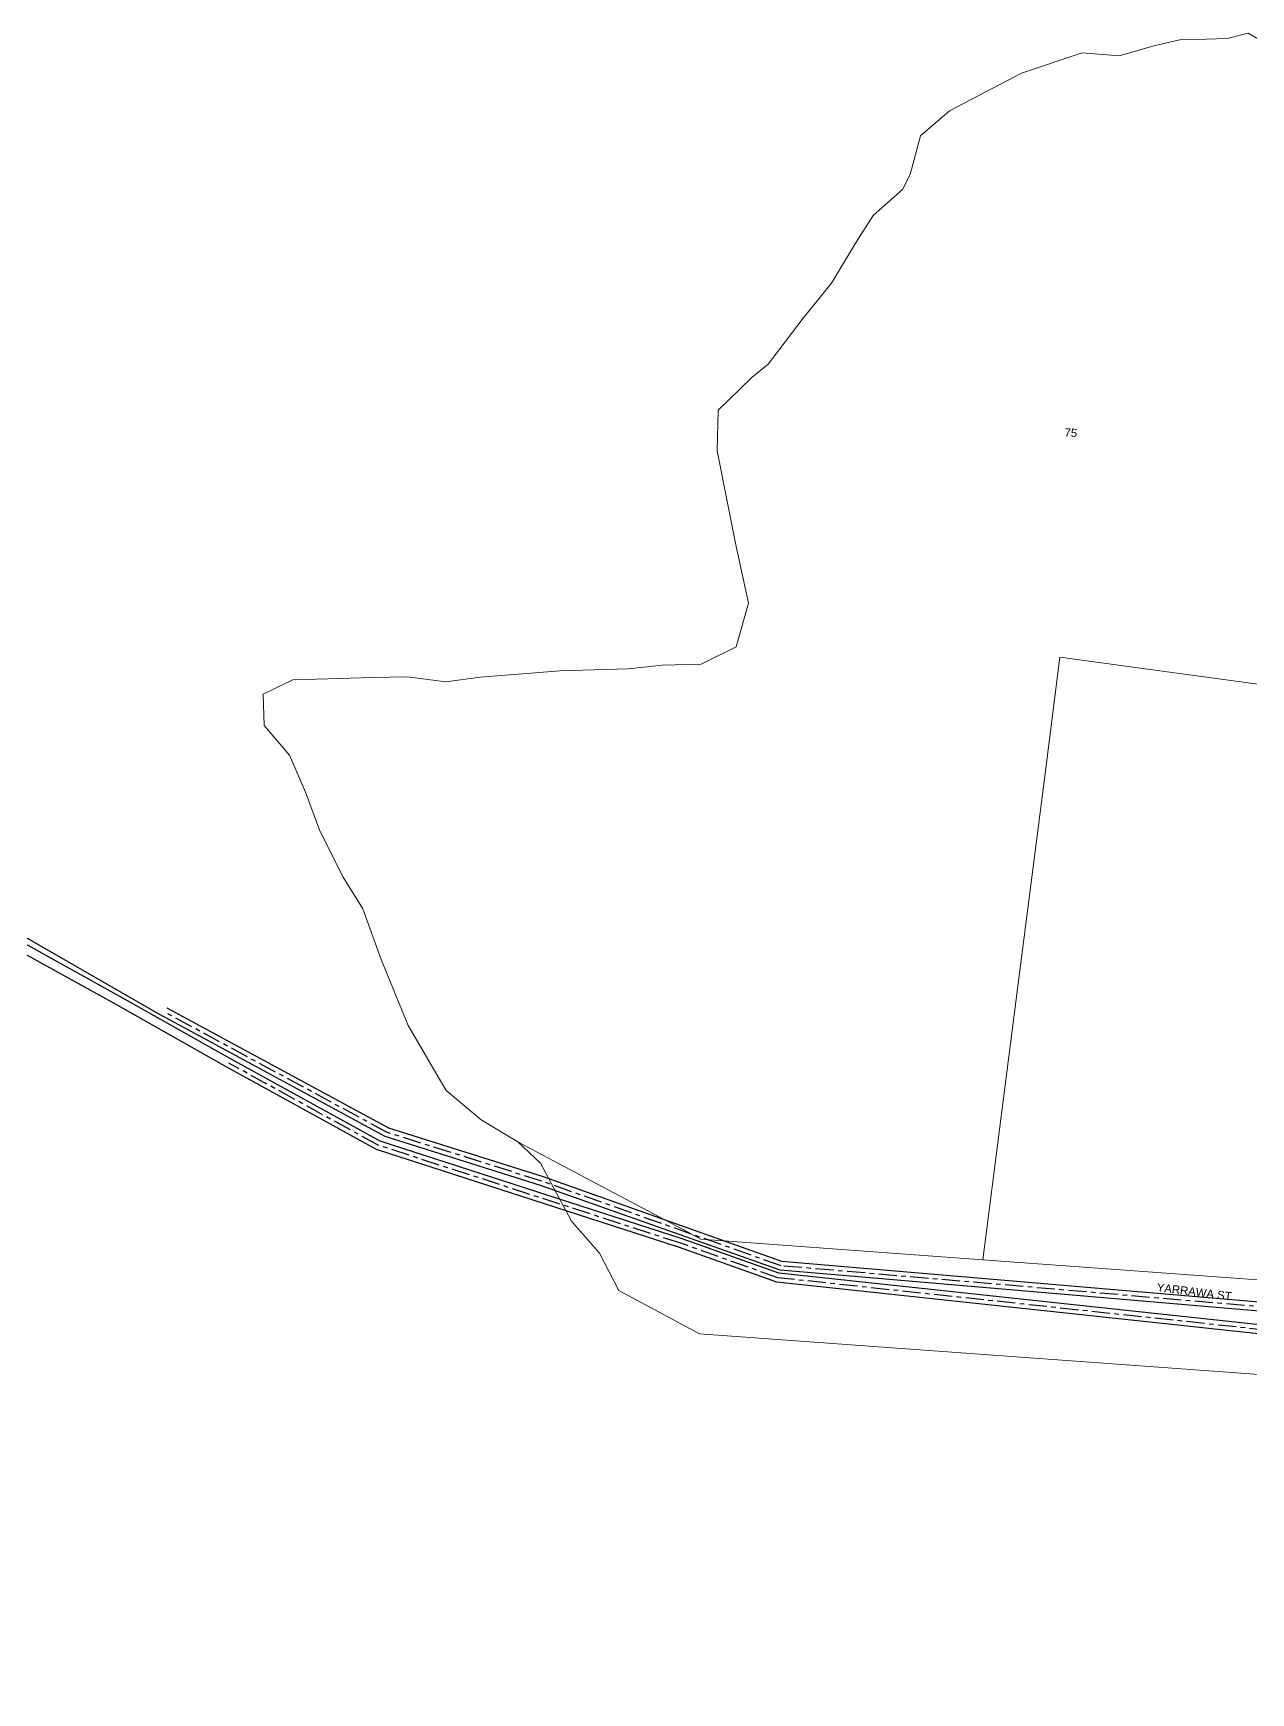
# Model space of a CAD drawing. Header units: metres. Extents: x 301012 to 305396, y 6240778 to 6244350.
# Drawn here: x 302066.5 to 302335.1, y 6243047.5 to 6243413.6 of the extents above; entities that cross this region are included whole.
import ezdxf

# ---------------------------------------------------------------- set-up
doc = ezdxf.new("R2010")
doc.units = ezdxf.units.M
doc.linetypes.add('Cable Exist UG', pattern=[7, 4, -1, 1, -1])
for name, color, linetype, lineweight in [('Cadastre Land Parcels_SP_EXT', 118, 'Continuous', 15), ('Cadastre Roads_SP_EXT', 218, 'Continuous', 15), ('Mains_HV_EXT', 13, 'Continuous', 25), ('Mains_TR_EXT', 211, 'Continuous', 25)]:
    doc.layers.add(name, color=color, linetype=linetype, lineweight=lineweight)
doc.styles.get("Standard").update_dxf_attribs({"font": 'arial.ttf'})
doc.linetypes.add('Cable P UG', pattern='A,5,-0.1,["P",Standard,S=1.5,R=0,X=0,Y=-0.75],-1.45', length=6.55)

msp = doc.modelspace()

# ---------------------------------------------------------------- linework, layer by layer
at = {"layer": 'Cadastre Land Parcels_SP_EXT', "linetype": 'Continuous'}
msp.add_lwpolyline([(302338.76, 6243411.11), (302334.51, 6243413.62), (302329.84, 6243412.43), (302325.24, 6243412.34), (302319.44, 6243412.13), (302313.66, 6243410.81), (302306, 6243408.66), (302297.89, 6243409.3), (302284.47, 6243404.84), (302268.63, 6243396.53), (302262.24, 6243391), (302259.91, 6243382.45), (302258.27, 6243379.12), (302251.78, 6243373.39), (302248, 6243367.51), (302242.57, 6243358.5), (302236.32, 6243350.78), (302228.62, 6243340.62), (302224.98, 6243337.65), (302217.61, 6243330.5), (302217.39, 6243321.5), (302221.5, 6243300.77), (302224.25, 6243287.92), (302221.54, 6243278.27), (302213.82, 6243274.42), (302205.22, 6243274.25), (302197.73, 6243273.4), (302182.74, 6243273), (302165.06, 6243271.56), (302157.48, 6243270.51), (302149.05, 6243271.64), (302141.25, 6243271.49), (302131.46, 6243271.2), (302123.76, 6243270.95), (302117.22, 6243267.82), (302117.45, 6243260.92), (302122.98, 6243254.33), (302126.55, 6243246.19), (302129.72, 6243237.65), (302134.82, 6243227.45), (302139.16, 6243220.43), (302143.27, 6243209.31), (302149.16, 6243194.72), (302157.55, 6243180.39), (302165.28, 6243173.93), (302173.39, 6243169.09), (302181.11, 6243164.98), (302210.78, 6243149.18), (302213.74, 6243147.6), (302275.96, 6243143.02), (302284.06, 6243206.26), (302289.55, 6243249.16), (302292.98, 6243275.98), (302319.32, 6243272.38), (302361.52, 6243266.61)], dxfattribs=at)
at = {"layer": 'Cadastre Roads_SP_EXT', "linetype": 'Continuous'}
msp.add_lwpolyline([(302181.11, 6243164.98), (302173.39, 6243169.09), (302178.39, 6243164.39), (302180.16, 6243161.02), (302185.25, 6243151.59), (302191.41, 6243144.5), (302195.66, 6243136.25), (302213.49, 6243126.74), (302393.65, 6243113.59), (302593.17, 6243086.19), (302594.56, 6243096.41), (302595.94, 6243106.51), (302492.92, 6243120.6), (302396.55, 6243133.8), (302390.17, 6243134.69), (302275.96, 6243143.02), (302213.74, 6243147.6), (302210.78, 6243149.18), (302181.11, 6243164.98)], close=True, dxfattribs=at)
at = {"layer": 'Mains_HV_EXT', "linetype": 'Cable P UG'}
for points in [[(302912.76, 6243055.98), (302813.97, 6243069.13), (302813.46, 6243069.24), (302752.38, 6243077.53), (302752.27, 6243077.54), (302614.88, 6243096.33), (302574.72, 6243101.83), (302491.88, 6243113.13), (302395.52, 6243126.34), (302389.37, 6243127.2), (302231.24, 6243140.73), (302178.4, 6243159.43), (302144.15, 6243170.23), (302095.04, 6243196.78), (302095.02, 6243196.8), (302095.02, 6243196.8), (302058.41, 6243217.81)], [(302936.4, 6243047.52), (302594.11, 6243093.11), (302394.35, 6243120.51), (302230.55, 6243138.09), (302209.01, 6243145.74), (302142.18, 6243167.39), (302109.18, 6243185.54), (302109.17, 6243185.54), (302109.17, 6243185.54), (302084.64, 6243199.41), (302060.43, 6243212.8)], [(302936.66, 6243049.5), (302594.37, 6243095.09), (302394.59, 6243122.49), (302230.97, 6243140.06), (302209.63, 6243147.64), (302142.98, 6243169.23), (302110.15, 6243187.29), (302085.62, 6243201.16), (302061.39, 6243214.56)], [(302913.03, 6243057.96), (302814.32, 6243071.1), (302813.82, 6243071.21), (302752.66, 6243079.51), (302752.55, 6243079.52), (302615.15, 6243098.31), (302574.99, 6243103.81), (302492.15, 6243115.11), (302395.8, 6243128.32), (302389.59, 6243129.19), (302231.64, 6243142.7), (302179.01, 6243161.33), (302144.94, 6243172.08), (302096, 6243198.54)]]:
    msp.add_lwpolyline(points, dxfattribs=at)
at = {"layer": 'Mains_TR_EXT', "linetype": 'Cable Exist UG'}
for points in [[(302912.9, 6243056.97), (302814.14, 6243070.11), (302813.64, 6243070.23), (302752.52, 6243078.52), (302752.41, 6243078.53), (302615.02, 6243097.32), (302574.85, 6243102.82), (302574.85, 6243102.82), (302492.01, 6243114.12), (302395.66, 6243127.33), (302389.48, 6243128.19), (302231.44, 6243141.72), (302178.7, 6243160.38), (302144.55, 6243171.15), (302095.52, 6243197.66)], [(302936.53, 6243048.51), (302594.24, 6243094.1), (302594.24, 6243094.1), (302394.47, 6243121.5), (302230.76, 6243139.08), (302209.32, 6243146.69), (302142.58, 6243168.31), (302142.58, 6243168.31), (302109.66, 6243186.41)]]:
    msp.add_lwpolyline(points, dxfattribs=at)

# ---------------------------------------------------------------- texts
at = {"layer": 'Cadastre Land Parcels_SP_EXT'}
msp.add_text('75', height=1.8, rotation=355.8198, dxfattribs=at).set_placement((302293.92, 6243324.7))
at = {"layer": 'Cadastre Roads_SP_EXT'}
msp.add_text('YARRAWA ST', height=1.8, rotation=352.9246, dxfattribs=at).set_placement((302314.24, 6243136.12))

doc.saveas('drawing.dxf')
